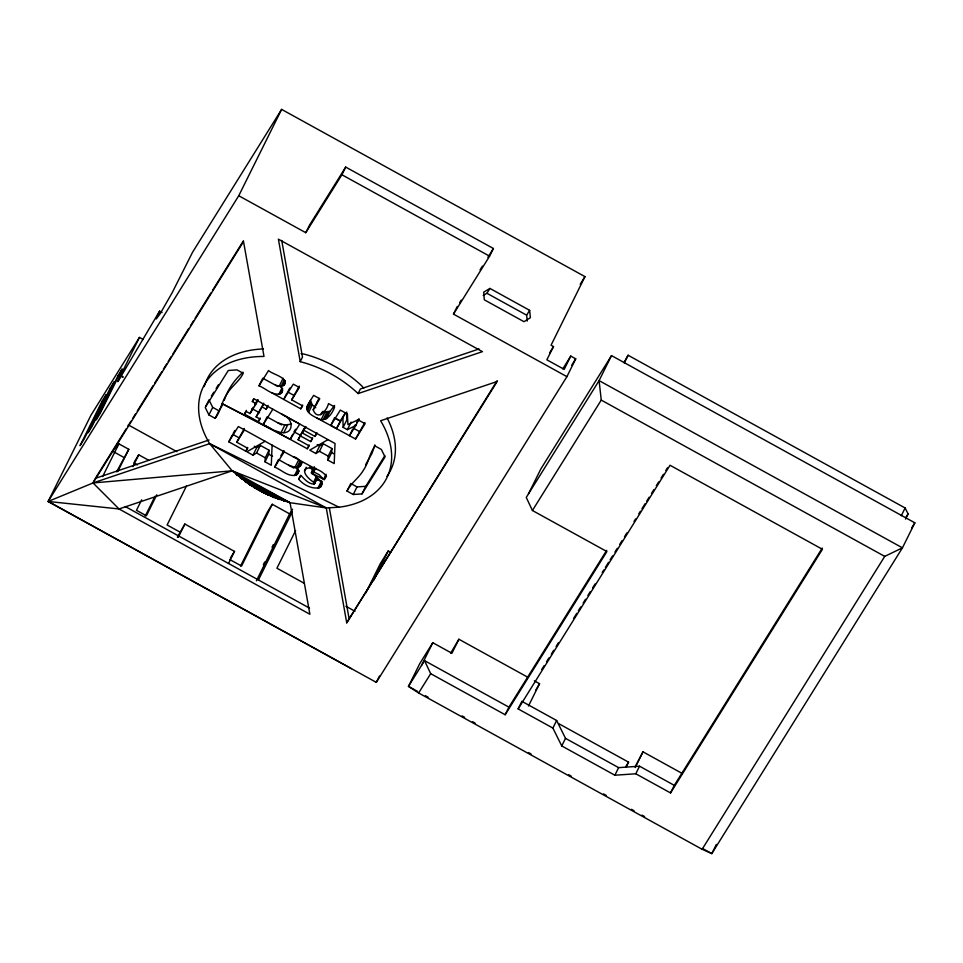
<?xml version="1.0" encoding="UTF-8"?>
<svg xmlns="http://www.w3.org/2000/svg" width="963" height="963" viewBox="0 0 963 963"><rect width="100%" height="100%" fill="white"/><g stroke="black" fill="none" stroke-linecap="round" stroke-linejoin="round"><path stroke-width="1.44" d="M272.108 445.147L271.289 465.261L265.006 461.795L265.294 457.798L269.05 450.215L260.323 445.4L256.748 447.578L252.98 455.162L246.853 451.779L265.102 441.295M265.006 461.795L268.773 454.211L269.05 450.215M258.084 399.898L256.206 403.69L252.342 401.559L254.027 398.838L335.028 443.498L334.209 463.6L327.926 460.145L328.202 456.137L331.97 448.565L323.231 443.75L319.668 445.929L315.9 453.513L309.761 450.13L328.022 439.634M327.926 460.145L331.681 452.562L331.97 448.565M306.643 407.999L307.546 405.134L313.637 395.36L319.752 398.742L313.192 409.817C317.429 421.216 326.638 411.189 328.515 403.569L334.63 406.94C332.115 414.343 325.386 423.431 316.887 418.014C312.722 415.872 307.173 413.259 306.643 407.999L310.411 400.415L312.325 404.833L315.78 407.746M314.407 466.947L311.398 472.953C335.678 489.938 310.242 493.369 298.686 479.153L300.974 475.481C304.489 479.08 308.605 484.269 314.191 484.04L314.732 483.065C291.548 467.127 314.191 462.035 326.445 476.107L324.242 479.634L311.398 472.953L314.058 467.272M224.319 400.187C227.737 389.329 234.623 379.771 243.001 372.175M374.86 444.858L372.079 453.212L365.591 464.732M283.17 378.206L279.414 385.79C282.532 387.307 284.133 392.314 280.197 393.867C272.312 395.721 265.752 388.39 259.011 385.814L262.779 378.23L277.874 386.476M293.944 468.162L278.451 459.544L274.684 467.127C281.425 469.703 287.985 477.046 295.87 475.18C299.806 473.627 298.205 468.62 295.075 467.103L298.843 459.532M313.192 409.817L319.054 398.321M295.135 467.019C304.573 469.174 300.191 457.256 293.39 456.883L238.33 426.525L228.797 441.824L245.818 451.214L247.66 448.252L236.729 442.222L244.337 428.475M162.073 312.518L159.593 311.145L156.247 318.97L160.159 313.721L172.208 292.644L192.528 252.294L281.617 109.397L584.962 276.622L551.053 345.223L553.532 346.596L546.84 359.789L564.21 369.371L570.758 356.081L575.718 358.826L566.918 376.653L376.316 682.37L48.15 501.458L90.991 415.161L139.454 337.411L143.186 339.47M123.083 376.858L120.592 375.498L117.859 381.697L159.593 311.145M376.316 682.37L379.446 676.014M122.879 377.183L120.399 375.811L139.454 337.411M351.495 668.695L48.15 501.458L238.752 195.742L281.617 109.397M102.608 476.613L118.87 443.847L128.801 449.324L117.739 471.605M116.631 471.786L128.801 449.324M132.87 466.598L138.732 454.801L148.663 460.278M141.669 499.821L136.469 510.306L146.4 515.783L156.8 494.813M145.281 515.963L155.043 496.306M205.853 406.205L208.983 399.898L212.703 407.361L218.926 410.792L222.272 405.435M208.935 414.945L205.227 407.469L228.279 370.49L237.03 369.888L243.254 373.319C239.233 381.529 231.156 386.488 226.678 394.457C221.538 401.884 220.732 411.237 215.158 418.375L208.935 414.945L212.703 407.361M238.752 195.742L305.777 232.697L309.592 225.017L345.705 167.081L493.405 248.502L489.589 256.182L453.477 314.119L566.918 376.653M215.158 418.375L218.926 410.792M186.449 486.05L167.117 524.991L180.177 532.202M305.777 232.697L341.901 174.76L345.705 167.081M177.385 537.149L184.872 524.041L234.515 551.414L228.508 563.511M178.191 537.486L184.872 524.041M228.797 441.824L231.927 435.517M263.742 403.172L256.134 416.919L259.998 419.049L258.313 421.758L244.494 414.138L246.372 410.358M252.342 401.559L253.594 399.031M244.494 414.138L246.179 411.43L250.055 413.56L253.185 407.241M256.134 416.919L263.549 404.52M258.313 421.758L260.191 417.978M262.297 407.048L266.161 409.179L268.039 405.387M245.818 451.214L247.696 447.422M279.414 385.79L281.28 385.946L284.41 379.627M298.121 439.73L304.236 428.379L298.121 439.73L309.135 445.809L307.293 448.77L263.272 424.502L267.04 416.919L281.714 424.936M281.28 385.946L282.833 385.79L285.349 380.746M278.885 394.204L282.027 387.896M282.833 385.79L284.085 385.26L285.337 382.732M280.197 393.867L282.713 388.811M281.304 393.217L282.556 390.689M300.215 361.667L278.391 239.161L482.439 351.651L358.104 393.578A91.208 60.789 26.4 0 0 300.215 361.667L302.49 357.068L281.726 240.461M252.98 455.162L256.555 452.983L260.323 445.4M286.878 393.121L283.736 399.44L300.769 408.83L302.611 405.868L291.669 399.838L299.276 386.091M274.274 430.473L281.027 432.652L284.783 425.068L291.416 424.069M281.027 432.652L283.808 432.712L287.576 425.128M300.769 408.83L302.647 405.038M271.59 429.089L221.947 403.581L290.224 439.357L292.728 434.301M306.848 409.456L310.616 401.884M307.498 410.936L311.254 403.353M308.569 412.417L312.325 404.833M300.48 435.95L310.7 441.584L312.554 438.634L302.322 432.989L305.464 426.681M302.322 432.989L305.849 426.561M240.569 566.039L267.233 512.328L272.252 504.275L289.622 513.857L292.547 509.174M272.252 504.275L241.581 566.051L229.832 559.563M320.739 414.764L321.991 412.236M321.413 414.403L322.665 411.875M296.953 467.26L300.083 460.952M321.281 419.423L325.037 411.839L330.08 411.261L334.594 405.459M310.7 441.584L312.59 437.804M307.293 448.77L309.171 444.978M298.506 467.115L301.022 462.059M294.558 475.529L298.325 467.946M299.758 466.574L301.636 462.782M323.183 419.579L326.939 412.008M295.87 475.18L298.386 470.125M300.637 465.647L301.888 463.131M303.971 430.353L314.985 436.432L316.863 432.64M296.977 474.53L298.855 470.738M297.796 473.579L299.06 471.051M324.868 419.387L328.624 411.803M326.325 418.845L330.08 411.261M298.686 479.153L300.576 475.361M304.38 471.039L306.258 467.248M345.416 413.247L336.52 428.547L330.791 425.381L334.546 417.798L340.288 420.963L345.26 412.995M315.9 453.513L319.475 451.322L323.231 443.75M263.405 564.619L264.729 561.959M272.023 547.273L273.348 544.601M256.387 580.821L289.622 513.857M258.421 580.003L292.331 511.702M311.555 472.327L314.323 468.066M311.687 473.64L313.565 469.86M312.445 471.858L313.794 471.966L315.671 468.174M336.52 428.547L340.288 420.963M313.878 481.62L316.382 476.577M358.104 393.578L360.379 388.98L479.068 348.955M314.48 482.391L316.996 477.347M313.637 484.196L314.889 481.669M314.191 484.04L317.321 477.72M314.6 483.631L317.116 478.575M358.994 419.122L355.865 425.441L347.342 429.679L343.141 427.355L346.909 419.784L346.704 412.02M295.581 530.625L276.923 568.23L304.248 583.289M317.826 488.361L320.956 482.054M347.342 429.679L351.11 422.095M319.295 488.012L322.424 481.693M326.108 474.229L323.592 479.273L319.018 474.59L313.794 471.966M320.45 487.338L322.328 483.558M324.242 479.634L326.132 475.842M352.614 429.366L349.473 435.685L355.528 439.02L365.073 423.72L357.995 419.82L347.92 424.587L347.39 413.982L340.324 410.082L330.791 425.381M355.528 439.02L364.857 422.516M347.017 491.07C351.038 482.848 359.115 477.901 363.581 469.932C368.733 462.493 369.539 453.14 375.113 446.001L381.336 449.444L385.044 456.907L361.98 493.899L353.24 494.501L347.017 491.07L350.773 483.486L357.008 486.917L365.747 486.315L384.827 455.704M353.24 494.501L357.008 486.917M361.98 493.899L365.747 486.315M453.477 314.119L457.293 306.439M346.728 622.82L497.209 381.48L380.626 420.747A100.465 66.965 26.4 0 1 339 507.2L326.264 507.934L232.167 470.811L119.027 508.958L93.038 482.957L243.531 241.569L264.006 356.454A100.465 66.965 26.4 0 0 209.645 443.642L232.167 470.811L290.056 502.722L309.881 614.25L119.027 508.958L48.15 501.458L93.038 482.957L209.645 443.642L326.264 507.934L346.728 622.82L497.173 380.662M365.663 593.148L380.229 563.8L388.258 550.932L390.653 552.256M373.596 580.472L388.258 550.932M421.505 665.457L432.796 642.718L451.924 653.263L458.894 639.239L527.832 677.254M528.458 493.899L540.881 468.897L611.505 355.6L914.85 522.825L902.439 547.839L711.801 853.603L702.123 849.282L418.64 692.987L408.468 686.378L419.748 663.639L432.796 642.718M611.505 355.6L599.094 380.614L526.255 497.45L532.419 510.498L606.895 551.558L505.154 714.739L430.69 673.679L424.514 660.63L408.468 686.378L417.605 691.422M624.144 362.389L628.105 355.251L905.124 507.983L908.085 513.929L905.533 519.081M624.265 362.979L628.105 355.251M505.154 714.739L508.921 707.155L606.678 550.342M518.13 708.912L670.031 465.261L822.438 549.295L670.537 792.934L635.785 773.783L614.876 775.227L561.754 745.94L552.882 728.076L518.13 708.912L521.886 701.329L556.638 720.493L565.51 738.356L618.631 767.643L639.552 766.199L674.305 785.363L822.221 548.091M528.47 706.023L539.545 683.706L534.345 680.841M552.882 728.076L556.638 720.493M561.754 745.94L565.51 738.356M614.876 775.227L618.631 767.643M626.01 767.367L628.586 762.166L558.588 723.574M635.231 766.644L642.983 751.826L682.273 773.494M635.207 767.511L642.983 751.826M635.785 773.783L639.552 766.199M670.537 792.934L674.305 785.363M716.376 844.395L711.801 853.603L702.581 848.523M901.296 515.711L905.124 507.983M535.825 690.026L539.545 683.706M450.684 653.143L458.894 639.239M96.119 477.094L126.213 428.812M127.802 426.272L130.968 421.192M132.545 418.652L135.723 413.56M137.3 411.02L153.141 385.609M154.73 383.069L161.856 371.634M163.445 369.094L166.611 364.014M168.188 361.474L171.366 356.394M172.943 353.854L188.784 328.443M190.373 325.903L193.539 320.823M195.128 318.284L210.969 292.872M212.546 290.332L243.446 240.774M116.005 448.445L118.87 443.847M134.435 461.698L138.732 454.801M211.379 396.07L213.762 392.242M216.145 388.414L218.529 384.586M259.011 385.814L268.557 370.514C272.048 374.402 288.888 377.219 284.085 385.26M233.347 432.977L234.936 430.425M254.581 404.749L257.663 399.814M250.055 413.56L256.206 403.69M236.729 442.222L244.421 429.883M266.161 409.179L267.846 406.458M263.272 424.502L272.818 409.203M288.298 390.593L289.887 388.041M291.669 399.838L299.361 387.499L293.282 384.141L283.736 399.44L271.71 392.711M295.569 429.221L293.98 431.773L300.552 435.396M290.224 439.357L299.758 424.057L281.377 413.921M280.835 455.728L284.013 450.624M274.684 467.127L284.217 451.828M230.386 558.034L234.515 551.414M314.985 436.432L316.827 433.47M353.951 426.97L355.371 424.683M356.791 422.408L358.91 419.001M355.865 425.441L349.473 435.685L316.887 418.014M459.64 302.659L461.217 300.143M480.056 269.917L482.415 266.137M487.904 257.326L493.405 248.502M483.197 295.472L486.929 293.27L489.938 288.443L529.65 310.339L530.36 317.718L524.004 321.702L484.293 299.806L483.727 292.126L489.938 288.443M527.218 321.064L526.641 315.166L529.65 310.339M580.195 284.266L584.962 276.622M549.56 352.964L553.532 346.596M562.813 368.829L570.758 356.081M571.745 365.194L575.718 358.826M418.64 692.987L430.69 673.679M532.419 510.498L601.249 400.102L599.094 380.614L902.439 547.839L884.732 556.385L702.123 849.282M541.772 669.441L544.155 665.614M546.539 661.786L548.922 657.958M551.317 654.13L553.701 650.302M556.084 646.486L558.468 642.658M573.587 618.415L576.765 613.311M578.354 610.759L580.737 606.931M583.121 603.103L585.516 599.287M587.899 595.459L590.283 591.631M592.666 587.803L595.05 583.975M602.212 572.491L603.801 569.94M605.39 567.388L608.58 562.284M610.169 559.732L612.552 555.904M614.936 552.088L617.319 548.26M619.703 544.432L622.098 540.604M624.481 536.776L626.865 532.948M634.027 521.465L635.616 518.913M638.794 513.809L640.383 511.257M641.972 508.717L645.162 503.613M646.751 501.061L649.134 497.233M651.518 493.405L653.901 489.577M656.297 485.749L658.68 481.921M661.063 478.093L663.447 474.265M665.83 470.438L667.431 467.886M625.721 766.765L628.586 762.166M905.702 517.745L908.085 513.929M911.684 527.905L914.85 522.825M209.079 439.995L95.325 478.358L93.038 482.957L232.167 470.811L249.309 484.461L263.91 492.912L274.19 497.522L290.056 502.722L326.264 507.934M283.808 432.712C294.497 432.351 292.343 418.231 284.013 415.474M321.582 480.79L315.671 479.971M281.172 386.681L275.466 385.128M296.845 468.006L288.756 465.225M301.082 353.662L303.971 354.083A91.208 60.789 26.4 0 1 361.859 385.994L363.737 388.258M284.783 425.068L278.03 422.889M322.942 411.321L325.037 411.839M209.645 443.642L339 507.2M290.056 502.722L236.152 474.446L284.735 501.217L240.353 477.937L279.439 499.484L244.746 481.283L274.19 497.522L249.309 484.461L269.014 495.319L254.039 487.471L263.91 492.912M293.39 456.883L316.273 469.234M334.992 418.207L340.204 421.036M341.901 174.76L489.589 256.182M486.929 293.27L526.641 315.166M601.249 400.102L884.732 556.385M287.504 391.869L294.052 395.468M353.24 428.102L359.295 431.436M252.017 408.637L259.565 412.802M317.212 444.581L319.668 445.929M331.681 452.562L334.197 453.946M319.475 451.322L328.202 456.137M232.552 434.253L239.101 437.864M254.292 446.23L256.748 447.578M268.773 454.211L272.541 456.293M256.555 452.983L265.294 457.798M128.344 424.936L176.819 451.659M113.851 451.9L123.782 457.377M133.713 462.842L137.432 464.9M345.886 606.245L354.986 611.276M424.514 660.63L508.921 707.155M125.262 506.538L309.556 608.147M425.441 695.731L428.054 697.176M462.023 715.894L464.635 717.339M472.472 721.66L475.084 723.105M528.458 752.536L531.034 753.945M568.543 774.625L571.143 776.058M603.548 793.921L606.136 795.354M631.439 809.305L634.075 810.762M641.984 815.119L644.62 816.564M313.264 470.594L309.496 467.115M329.334 507.754L349.015 618.222M316.959 402.233L317.116 403.641M342.912 418.303L343.141 427.355M387.078 417.942A100.465 66.965 26.4 0 1 386.957 476.336M204.216 386.62A100.465 66.965 26.4 0 1 263.441 348.943M102.162 401.102L80.037 445.664L84.058 439.224L106.171 394.661L102.162 401.102M110.191 388.233L88.066 432.796L92.075 426.356L114.2 381.793L110.191 388.233M118.208 375.353L96.095 419.916L100.104 413.476L122.229 368.913L118.208 375.353"/></g></svg>
